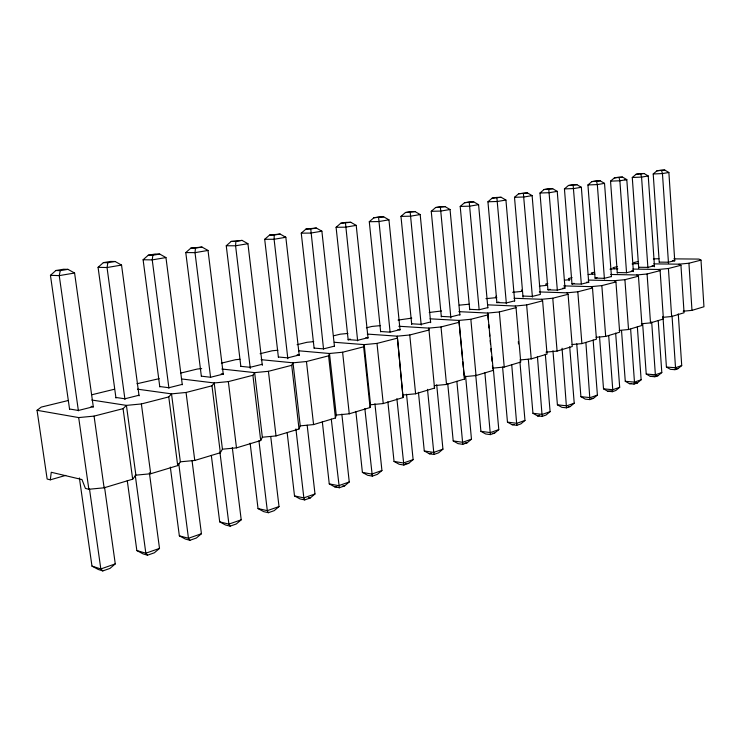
<?xml version="1.0" encoding="UTF-8"?>
<svg xmlns="http://www.w3.org/2000/svg" width="741" height="741" viewBox="0 0 741 741"><rect width="100%" height="100%" fill="white"/><g stroke="black" fill="none" stroke-linecap="round" stroke-linejoin="round"><path stroke-width="1.11" d="M334.441 346.223L321.881 231.183L316.333 228.033L310.748 228.96L323.539 349.048M502.583 367.036L507.465 422.12L512.114 424.723L516.801 425.315L511.725 364.683M299.234 355.31L285.831 237.277L280.126 234.054L274.253 235.027L274.096 239.269L287.851 358.801M68.533 400.436L41.246 407.096L37.05 410.301L47.146 479.057L50.314 479.825L51.259 472.276L81.973 479.557L85.428 488.43L88.846 489.264L104.101 487.81L132.676 479.186L135.881 475.157L150.71 473.749L177.71 465.598L180.341 461.819L194.772 460.448L220.327 452.732L222.439 449.194L236.481 447.86L260.702 440.543L262.351 437.227L276.022 435.921L299.021 428.983L300.235 425.862L313.573 424.584L335.423 417.989L336.257 415.053L349.261 413.811L370.065 407.541L370.546 404.771L383.245 403.558L403.058 397.574L397.269 336.173L367.277 334.08M262.314 365.369L247.929 243.696L242.048 240.39L235.879 241.418L235.582 245.78L250.282 368.472M528.333 359.292L532.946 413.293L537.484 415.849L542.162 416.396L537.457 356.875M223.273 374.233L208.017 250.449L201.969 247.059L195.467 248.133L195.013 252.644L210.601 377.493M403.058 397.574L397.269 336.173L409.754 334.978L428.882 330.06L428.807 328.115L398.778 326.244M552.953 350.715L557.408 404.818L561.845 407.318L566.504 407.837L562.058 348.224M182.295 384.755L165.956 257.562L159.723 254.08L152.859 255.228L152.229 259.887L168.929 388.191M576.73 343.87L580.907 396.667L585.26 399.13L589.901 399.603L585.89 342.481M139.067 395.842L121.543 265.074L115.114 261.508L107.862 262.712L107.037 267.529L124.96 399.464M599.552 336.998L603.517 388.84L607.768 391.248L612.39 391.693L612.761 389.72L608.685 335.553M93.329 407.004L74.591 273.021L67.959 269.353L60.28 270.622L59.243 275.615L78.407 410.829M621.542 330.69L625.274 381.3L629.442 383.671L634.037 384.079L634.472 382.115L630.637 329.189M370.065 407.541L363.655 346.825L364.211 344.621L376.993 343.398L397.046 338.248M642.632 323.465L646.226 374.038L650.311 376.363L654.887 376.752L655.377 374.798L651.682 321.918M662.954 316.472L666.418 367.036L670.42 369.324L674.968 369.685L675.523 367.74L672.041 316.036M335.423 417.989L328.587 355.837L329.495 353.494L342.601 352.234L363.655 346.825M299.021 428.983L291.722 365.313L293.019 362.812L306.459 361.525L328.587 355.837M260.702 440.543L252.903 375.289L254.635 372.621L268.427 371.306L291.722 365.313M137.465 389.164L171.514 393.86L186.056 392.471L211.972 385.811L214.195 382.958L228.348 381.606L252.903 375.289M91.782 400.02L126.415 405.383L141.374 403.956L168.763 396.917L171.514 393.86L180.341 461.819M37.05 410.301L78.685 417.581L94.07 416.109L123.071 408.661L126.415 405.383L135.881 475.157M69.58 409.273L50.444 275.337L55.881 270.511L63.541 269.242L67.959 269.353M115.967 398.056L98.071 267.325L103.37 262.629L110.613 261.434L115.114 261.508M159.806 386.913L143.106 259.758L148.293 255.182L155.147 254.043L159.723 254.08M201.367 376.326L185.778 252.579L190.845 248.124L201.969 247.059M240.825 366.267L226.255 245.771L231.211 241.427L242.048 240.39M278.403 357.31L264.694 239.306L269.548 235.073L280.126 234.054M314.101 348.168L301.263 233.165L306.014 229.025L316.333 228.033M348.196 340.073L336.09 227.302L340.74 223.263L346.056 222.383L350.808 222.3L356.217 225.375L368.045 338.174M380.652 331.829L369.287 221.726L373.844 217.771L378.92 216.928L383.681 216.826L388.951 219.836L400.057 329.967M411.709 324.475L400.974 216.391L405.447 212.528L410.292 211.731L415.053 211.611L420.193 214.547L430.678 322.659M441.349 316.926L431.253 211.305L435.634 207.526L440.265 206.758L445.035 206.619L450.046 209.499L459.902 315.157M469.72 309.701L460.207 206.433L464.505 202.738L468.942 201.997L473.703 201.848L478.593 204.664L487.865 307.96M496.887 302.763L487.939 201.774L492.154 198.153L496.396 197.449L501.148 197.282L505.927 200.042L514.662 301.059M523.035 297.252L514.504 197.301L518.644 193.753L527.453 192.91L532.121 195.615L540.346 294.436L532.362 296.409L522.933 296.067M547.932 289.712L539.985 193.021L544.042 189.539L547.951 188.89L552.675 188.714L557.241 191.363L564.994 288.073M104.537 487.17L115.272 563.892L110.001 568.403L102.795 570.931L98.358 569.505L91.977 566.115L79.389 477.964M571.996 284.183L564.438 188.909L568.43 185.5L572.182 184.88L576.896 184.685L581.352 187.278L588.715 282.58M149.367 472.702L159.51 548.405L154.36 552.795L147.533 555.194L143.032 553.879L136.844 550.563L127.267 480.613M595.069 278.255L587.937 184.954L591.864 181.61L595.468 181.017L600.154 180.813L604.526 183.36L611.464 276.689M617.309 273.179L610.538 181.156L614.391 177.877L617.855 177.303L622.523 177.09L626.803 179.591L633.398 271.632M192.012 460.393L201.432 533.733L196.393 538.012L189.918 540.291L185.361 539.059L179.35 535.836L170.328 467.099M638.723 268.298L632.277 177.497L636.065 174.283L639.4 173.727L644.049 173.514L648.236 175.969L654.507 266.788M232.313 447.592L241.214 519.802L236.286 523.98L230.145 526.147L225.533 525.008L219.697 521.849L211.324 455.391M659.268 262.462L653.21 173.978L656.934 170.819L660.148 170.282L664.77 170.069L668.873 172.477L674.755 260.98M270.734 436.542L279.014 506.566L274.198 510.651L268.353 512.707L263.713 511.642L258.035 508.567L250.125 443.155M287.193 432.92L294.51 495.924L300.031 498.934L304.699 499.916L310.266 497.961L314.99 493.969L307.172 425.214M322.326 421.777L329.254 483.882L334.636 486.828L339.322 487.745L344.63 485.874L349.252 481.974L341.842 414.099M374.927 403.78L381.93 470.535L377.401 474.351L372.334 476.13L367.638 475.277L362.395 472.397L355.847 411.412M387.876 401.789L394.036 461.43L399.149 464.255L403.854 465.042L408.689 463.347L413.126 459.615L406.531 394.221M436.699 384.764L442.942 449.176L438.589 452.825L433.967 454.455L429.261 453.714L424.278 450.954L418.452 392.313M447.721 383.523L453.205 440.923L458.068 443.637L462.782 444.322L467.2 442.766L471.471 439.181L465.58 376.02M475.741 375.103L480.909 431.327L485.661 433.976L490.366 434.615L494.599 433.124L498.795 429.623L493.228 367.638M519.923 361.904L524.98 420.453L520.867 423.889L516.801 425.315M545.32 354.198L550.1 411.653L546.061 415.025L542.162 416.396M566.504 407.837L570.255 406.522L574.219 403.206L569.699 346.797M589.901 399.603L593.495 398.343L597.403 395.092L593.143 339.98M615.66 333.144L619.689 387.293L615.854 390.479L612.39 391.693M637.353 326.855L641.141 379.781L637.371 382.912L634.037 384.079M658.23 320.816L661.806 372.547L658.101 375.622L654.887 376.752M674.968 369.685L678.071 368.592L681.72 365.572L678.274 313.851M431.105 453.066L429.261 453.714L431.336 453.52M539.439 415.164L537.484 415.849L539.624 415.636M115.272 563.892L100.832 568.949L91.977 566.115M159.51 548.405L145.838 553.194L136.844 550.563M201.432 533.733L188.464 538.272L179.35 535.836M241.214 519.802L228.904 524.109L219.697 521.849M279.014 506.566L267.316 510.66L258.035 508.567M314.99 493.969L303.847 497.869L294.51 495.924M349.252 481.974L338.637 485.688L329.254 483.882M381.93 470.535L371.797 474.083L362.395 472.397M413.126 459.615L403.456 462.995L394.036 461.43M442.942 449.176L433.698 452.408L424.278 450.954M471.471 439.181L462.625 442.284L453.205 440.923M498.795 429.623L490.31 432.587L480.909 431.327M524.98 420.453L516.847 423.296L507.465 422.12M550.1 411.653L542.301 414.386L532.946 413.293M574.219 403.206L566.726 405.836L557.408 404.818M597.403 395.092L590.197 397.621L580.907 396.667M619.689 387.293L612.761 389.72L603.517 388.84M641.141 379.781L634.472 382.115L625.274 381.3M661.806 372.547L655.377 374.798L646.226 374.038M681.72 365.572L675.523 367.74L666.418 367.036M403.224 394.972L415.618 393.786L434.522 388.08L434.402 385.616L446.517 384.459L464.561 379.012L458.92 320.418L430.039 318.825M464.561 379.012L464.181 376.687L476.018 375.557L493.274 370.352L487.698 313.063L458.836 311.655M492.441 365.85L492.645 368.147L504.232 367.036L520.738 362.053L516.042 307.663L515.236 306.033L487.578 304.838M519.895 359.978L531.232 358.894L547.043 354.115L542.616 300.837L541.597 299.29L514.013 298.252M545.997 352.142L557.093 351.086L572.247 346.51L568.078 294.288L566.874 292.834L539.365 291.935M572.108 344.537L581.889 343.602L596.431 339.211L592.504 288.008L591.123 286.637L563.716 285.878M596.097 337.331L605.684 336.414L619.652 332.2L615.938 281.988L614.409 280.691L588.252 280.07M619.143 330.421L628.535 329.523L641.965 325.466L638.455 276.198L636.788 274.967L610.741 274.466M641.41 323.761L650.505 322.891L663.417 318.991L660.111 270.632L658.304 269.474L632.87 269.076M662.713 317.361L671.642 316.509L684.063 312.758L680.942 265.278L679.015 264.176L653.71 263.87M683.221 311.211L691.983 310.368L703.95 306.755L700.995 260.128L698.958 259.081L673.801 258.859M50.314 479.825L65.754 475.389M434.522 388.08L428.807 328.115L441.006 326.948L459.253 322.252M462.569 359.459L458.92 320.418L470.841 319.278L488.282 314.795M488.319 319.955L487.698 313.063L499.36 311.952L516.042 307.663M515.236 306.033L526.638 304.94L542.616 300.837M541.597 299.29L552.767 298.225L568.078 294.288M566.874 292.834L577.813 291.787L592.504 288.008M591.123 286.637L601.84 285.609L615.938 281.988M614.409 280.691L624.913 279.681L638.455 276.198M636.788 274.967L647.088 273.985L660.111 270.632M658.304 269.474L668.41 268.501L680.942 265.278M679.015 264.176L688.926 263.231L700.995 260.128M138.984 395.24L124.868 398.788L115.883 397.454M182.249 384.375L168.874 387.738L159.75 386.524M262.194 364.285L250.143 367.314L240.834 366.332M334.432 346.14L323.521 348.881L314.091 348.085M430.614 321.974L421.129 324.354L411.644 323.789M459.855 314.629L450.778 316.907L441.303 316.398M487.837 307.589L479.149 309.775L469.683 309.33M514.643 300.855L506.325 302.949L496.868 302.56L498.952 302.041M611.455 276.532L604.378 278.31L595.06 278.107L597.079 277.597M617.262 272.577L626.543 272.744L633.351 271.03L631.295 270.993M350.224 339.082L348.14 339.6L357.597 340.314L367.999 337.701L365.897 337.553M550.137 289.296L547.951 289.842L557.343 290.129L565.003 288.203L562.919 288.147M574.071 283.331L571.969 283.859L581.333 284.099L588.687 282.256L586.613 282.201M92.023 394.712L114.42 389.247M136.955 383.755L159.176 378.67M180.748 373.075L197.263 369.046L201.682 368.62M221.374 363.164L235.638 359.691L239.954 359.274M260.11 353.716L272.169 350.78L277.912 350.224M297.085 344.704L306.996 342.286L313.721 341.638M333.57 335.803L340.23 334.182L347.9 333.45M366.369 327.809L371.973 326.438L380.55 325.614M398.047 320.084L411.774 318.13M429.215 312.48L441.553 310.979M547.812 283.562L545.617 284.09L546.589 285.396L539.309 286.091M569.107 280.7L568.931 278.412L572.089 277.634M594.653 272.132L591.355 272.938L592.633 274.105L594.893 274.151M617.197 266.64L612.955 267.668L614.363 268.779L617.837 268.835M638.233 261.508L633.777 262.592L635.315 263.648L638.761 263.685M74.591 273.021L59.243 275.615L50.444 275.337M121.543 265.074L107.037 267.529L98.071 267.325M165.956 257.562L152.229 259.887L143.106 259.758M208.017 250.449L195.013 252.644L185.778 252.579M247.929 243.696L235.582 245.78L226.255 245.771M321.881 231.183L310.72 233.072L301.263 233.165M356.217 225.375L345.584 227.172L336.09 227.302M388.951 219.836L378.808 221.55L369.287 221.726M420.193 214.547L410.505 216.187L400.974 216.391M450.046 209.499L440.784 211.065L431.253 211.305M478.593 204.664L469.738 206.165L460.207 206.433M505.927 200.042L497.443 201.478L487.939 201.774M532.121 195.615L523.989 196.986L514.504 197.301M557.241 191.363L549.442 192.679L539.985 193.021M581.352 187.278L573.867 188.547L564.438 188.909M604.526 183.36L597.329 184.583L587.937 184.954M648.236 175.969L641.567 177.09L632.277 177.497M668.873 172.477L662.454 173.561L653.21 173.978M340.74 223.263L350.808 222.3M373.844 217.771L383.681 216.826M405.447 212.528L415.053 211.611M435.634 207.526L445.035 206.619M464.505 202.738L473.703 201.848M492.154 198.153L501.148 197.282M518.644 193.753L527.453 192.91M544.042 189.539L552.675 188.714M568.43 185.5L576.896 184.685M591.864 181.61L600.154 180.813M614.391 177.877L622.523 177.09M636.065 174.283L644.049 173.514M656.934 170.819L664.77 170.069M653.395 258.896L658.934 258.729M632.101 263.953L635.315 263.648M610 269.196L614.363 268.779M588.187 274.531L592.633 274.105M564.392 280.191L570.051 279.644L568.931 278.412M512.633 292.297L522.173 291.38L521.377 290M485.948 298.642L496.766 297.613L496.155 296.159L496.359 298.419M459.244 305.162L469.183 304.208M675.885 368.805L678.071 368.592M650.311 376.363L653.645 376.048M655.868 375.835L658.101 375.622L655.813 375.428M629.442 383.671L631.702 383.449M635.102 383.125L637.371 382.912L635.074 382.708M607.768 391.248L611.816 390.859M591.438 398.538L593.495 398.343M568.152 406.716L570.255 406.522M512.114 424.723L514.3 424.519M492.367 433.337L494.599 433.124M464.922 442.979L467.2 442.766M405.503 463.644L408.689 463.347M334.636 486.828L336.859 486.615M342.407 486.087L344.63 485.874M624.728 179.683L626.803 179.591L619.874 180.767L610.538 181.156M306.014 229.025L310.748 228.96M269.548 235.073L274.253 235.027M283.738 237.296L285.831 237.277L274.096 239.269L264.694 239.306M231.211 241.427L235.879 241.418M190.845 248.124L195.467 248.133M148.293 255.182L152.859 255.228M672.448 260.61L674.736 260.637L668.419 262.221L659.24 262.119M652.126 265.704L654.433 265.732L647.875 267.381L638.649 267.251M103.37 262.629L107.862 262.712M55.881 270.511L60.28 270.622M397.917 329.523L400.02 329.652L390.099 332.153L380.624 331.514M334.293 342.277L364.211 344.621L370.546 404.771M298.558 350.78L329.495 353.494L336.257 415.053M297.113 354.8L299.197 354.985L287.74 357.866L278.366 356.986M261.11 359.681L293.019 362.812L300.235 425.862M221.837 369.018L254.635 372.621L262.351 437.227M221.198 373.835L223.254 374.075L210.574 377.262L201.348 376.169M181.712 378.966L214.195 382.958L222.439 449.194M91.069 406.364L93.292 406.726L78.361 410.477L69.534 408.995M308.395 497.572L310.266 497.961M102.795 570.931L100.832 568.949L89.457 488.745M147.533 555.194L145.838 553.194L135.242 475.185M189.918 540.291L188.464 538.272L178.776 463.801M230.145 526.147L228.904 524.109L219.892 451.945M268.353 512.707L267.316 510.66L258.933 440.719M304.699 499.916L303.847 497.869L295.918 428.909M339.322 487.745L331.273 419.091M661.556 170.597L662.454 173.561L668.484 263.185M640.715 174.07L641.567 177.09L647.912 267.899M619.059 177.673L619.874 180.767L626.553 272.808M372.334 476.13L364.85 408.624M596.551 181.415L597.329 184.583L604.434 279.079M573.145 185.306L581.315 283.896M548.775 189.363L557.38 290.62M403.854 465.042L396.88 398.612M523.387 193.586L532.418 297.058M496.905 197.995L506.39 303.764M78.685 417.581L88.846 489.264M94.07 416.109L104.101 487.81M123.071 408.661L132.676 479.186M433.967 454.455L427.501 389.34M141.374 403.956L150.71 473.749M469.275 202.589L479.14 309.608M168.763 396.917L177.71 465.598M186.056 392.471L194.772 460.448M211.972 385.811L220.327 452.732M228.348 381.606L236.481 447.86M268.427 371.306L276.022 435.921M306.459 361.525L313.573 424.584M342.601 352.234L349.261 413.811M357.653 340.86L345.491 223.18M440.404 207.387L450.889 318.046M376.993 343.398L383.245 403.558M390.072 331.931L378.605 217.669M409.754 334.978L415.618 393.786M421.203 325.123L410.208 212.417M441.006 326.948L446.517 384.459M456.864 381.319L462.782 444.322M462.782 361.756L463.32 367.499M463.533 369.796L464.07 375.539M484.883 372.825L490.366 434.615M470.841 319.278L476.018 375.557M488.727 324.539L489.041 327.985M489.449 332.57L489.764 336.016M490.172 340.61L490.486 344.046M490.894 348.64L491.2 352.086M491.616 356.671L492.033 361.265M499.36 311.952L504.232 367.036M518.311 341.61L518.505 343.907M526.638 304.94L531.232 358.894M552.767 298.225L557.093 351.086M577.813 291.787L581.889 343.602M601.84 285.609L605.684 336.414M624.913 279.681L628.535 329.523M647.088 273.985L650.505 322.891M668.41 268.501L671.642 316.509M688.926 263.231L691.983 310.368"/></g></svg>
